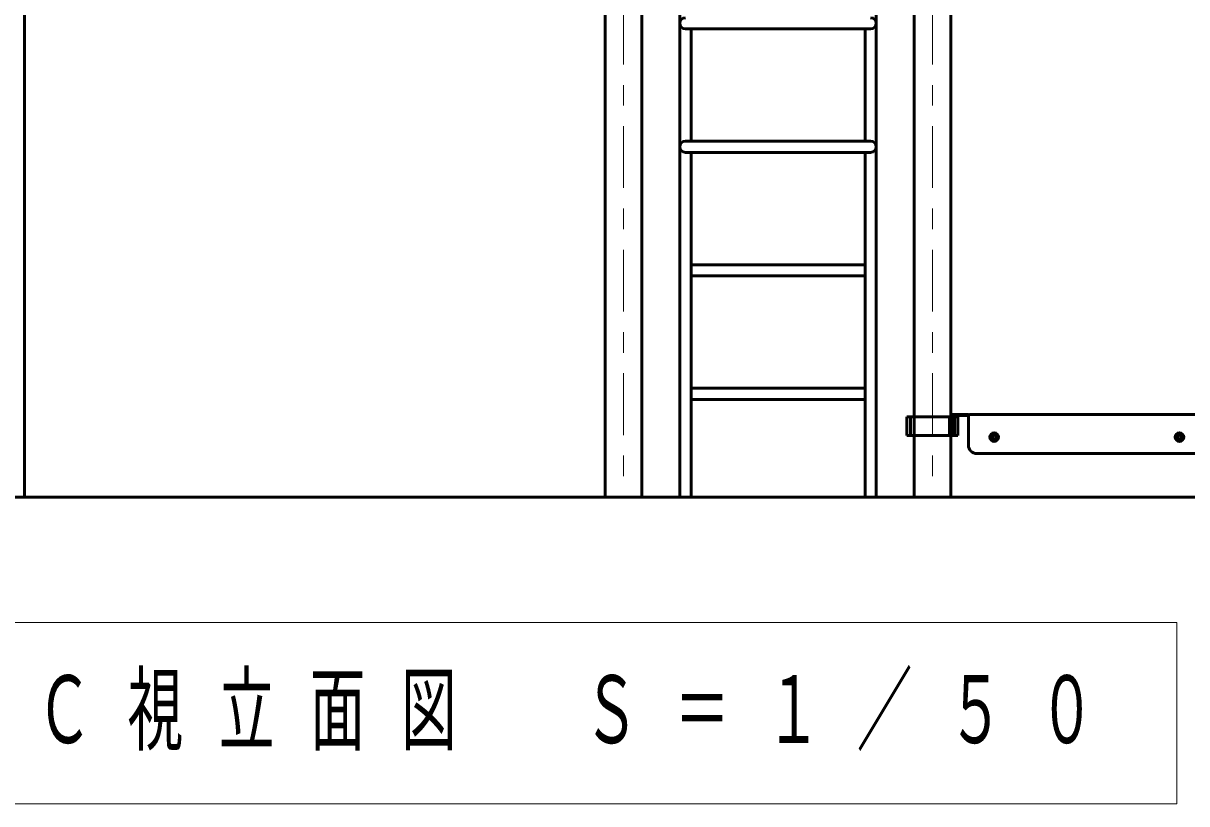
# Model space of a CAD drawing. Units: millimetres on the paper. Extents: x -385 to 0, y -594 to 267.
# Drawn here: x -306.7 to -250.2, y -143.9 to -106 of the extents above; entities that cross this region are included whole.
import ezdxf

# ---------------------------------------------------------------- set-up
doc = ezdxf.new("R2010")
doc.units = ezdxf.units.MM
doc.linetypes.add('USER1', pattern=[4.5, 2.5, -2])
doc.linetypes.add('USER2', pattern=[6, 3, -1, 1, -1])
doc.layers.add('LY_1', color=140, linetype='Continuous', lineweight=50)
doc.styles.add('ＭＳ ゴシック', font='')
doc.styles.get('ＭＳ ゴシック').set_extended_font_data('MS Gothic')

msp = doc.modelspace()

# ---------------------------------------------------------------- linework, layer by layer
at = {"layer": 'LY_1'}
for p, q in [((-306.636, -69.441), (-306.636, -129.021)), ((-278.418, -129.021), (-278.418, -70.731)), ((-276.636, -129.021), (-276.636, -70.731)), ((-263.418, -129.021), (-263.418, -70.731)), ((-261.636, -129.021), (-261.636, -70.731)), ((-274.799, -129.011), (-274.799, -78.511)), ((-265.255, -129.011), (-265.255, -78.511)), ((-274.527, -106.283), (-270.027, -106.283)), ((-274.255, -111.739), (-274.255, -106.283)), ((-265.527, -106.283), (-270.027, -106.283)), ((-265.799, -111.739), (-265.799, -106.283)), ((-274.527, -111.739), (-270.027, -111.739)), ((-265.527, -111.739), (-270.027, -111.739)), ((-274.527, -112.283), (-270.027, -112.283)), ((-274.255, -129.011), (-274.255, -112.283)), ((-265.527, -112.283), (-270.027, -112.283)), ((-265.799, -129.011), (-265.799, -112.283)), ((-274.255, -117.739), (-270.027, -117.739)), ((-265.799, -117.739), (-270.027, -117.739)), ((-274.255, -118.283), (-270.027, -118.283)), ((-265.799, -118.283), (-270.027, -118.283)), ((-274.255, -123.739), (-270.027, -123.739)), ((-265.799, -123.739), (-270.027, -123.739)), ((-274.255, -124.283), (-270.027, -124.283)), ((-265.799, -124.283), (-270.027, -124.283)), ((-263.763, -125.131), (-263.763, -126.031)), ((-261.291, -125.131), (-263.763, -125.131)), ((-263.597, -125.131), (-263.597, -126.031)), ((-261.693, -125.131), (-261.693, -126.031)), ((-261.636, -125.011), (-260.777, -125.011)), ((-261.636, -125.057), (-260.777, -125.057)), ((-261.505, -125.131), (-261.505, -126.031)), ((-261.446, -125.131), (-261.446, -126.031)), ((-261.291, -125.131), (-261.291, -126.031)), ((-260.777, -125.071), (-260.777, -126.511)), ((-249.337, -125.011), (-260.717, -125.011)), ((-261.291, -126.031), (-263.763, -126.031)), ((-259.527, -126.019), (-259.607, -126.065)), ((-259.447, -126.065), (-259.527, -126.019)), ((-250.527, -126.019), (-250.607, -126.065)), ((-250.447, -126.065), (-250.527, -126.019)), ((-259.607, -126.065), (-259.607, -126.157)), ((-259.527, -126.204), (-259.607, -126.157)), ((-259.447, -126.157), (-259.527, -126.204)), ((-259.447, -126.065), (-259.447, -126.157)), ((-250.607, -126.065), (-250.607, -126.157)), ((-250.527, -126.204), (-250.607, -126.157)), ((-250.447, -126.157), (-250.527, -126.204)), ((-250.447, -126.065), (-250.447, -126.157)), ((-255.027, -126.911), (-260.377, -126.911)), ((-249.677, -126.911), (-255.027, -126.911))]:
    msp.add_line(p, q, dxfattribs=at)
at = {"layer": 'LY_1', "color": 7, "linetype": 'USER2', "lineweight": 13}
for p, q in [((-277.527, -69.011), (-277.527, -129.021)), ((-262.527, -69.011), (-262.527, -129.021))]:
    msp.add_line(p, q, dxfattribs=at)
at = {"layer": 'LY_1', "color": 7}
msp.add_line((-353.694, -129.021), (-195.144, -129.021), dxfattribs=at)
at = {"layer": 'LY_1', "color": 7, "lineweight": 13}
for p, q in [((-250.653, -135.119), (-307.453, -135.119)), ((-250.653, -143.919), (-250.653, -135.119)), ((-307.453, -143.919), (-250.653, -143.919))]:
    msp.add_line(p, q, dxfattribs=at)
for centre, radius in [((-259.527, -126.111), 0.24), ((-259.527, -126.111), 0.11), ((-250.527, -126.111), 0.24), ((-250.527, -126.111), 0.11)]:
    msp.add_circle(centre, radius, dxfattribs=at)
at = {"layer": 'LY_1'}
for centre in [(-259.527, -126.111), (-250.527, -126.111)]:
    msp.add_circle(centre, 0.21, dxfattribs=at)
at = {"layer": 'LY_1', "color": 7, "linetype": 'USER1', "lineweight": 13}
for centre in [(-259.527, -126.111), (-250.527, -126.111)]:
    msp.add_circle(centre, 0.125, dxfattribs=at)
at = {"layer": 'LY_1'}
for centre, radius, start, end in [((-274.527, -106.011), 0.272, 90, 270), ((-265.527, -106.011), 0.272, 270, 90), ((-274.527, -112.011), 0.272, 90, 270), ((-265.527, -112.011), 0.272, 270, 90), ((-260.717, -125.071), 0.06, 90, 180), ((-260.377, -126.511), 0.4, 180, 270)]:
    msp.add_arc(centre, radius, start, end, dxfattribs=at)

# ---------------------------------------------------------------- texts
at = {"layer": 'LY_1', "color": 7, "insert": (-306.053, -139.519), "char_height": 3.299, "attachment_point": 4, "style": 'ＭＳ ゴシック'}
msp.add_mtext('\\T1.64;\\W0.6;Ｃ視立面図\u3000Ｓ＝１／５０', dxfattribs=at)

doc.saveas('drawing.dxf')
